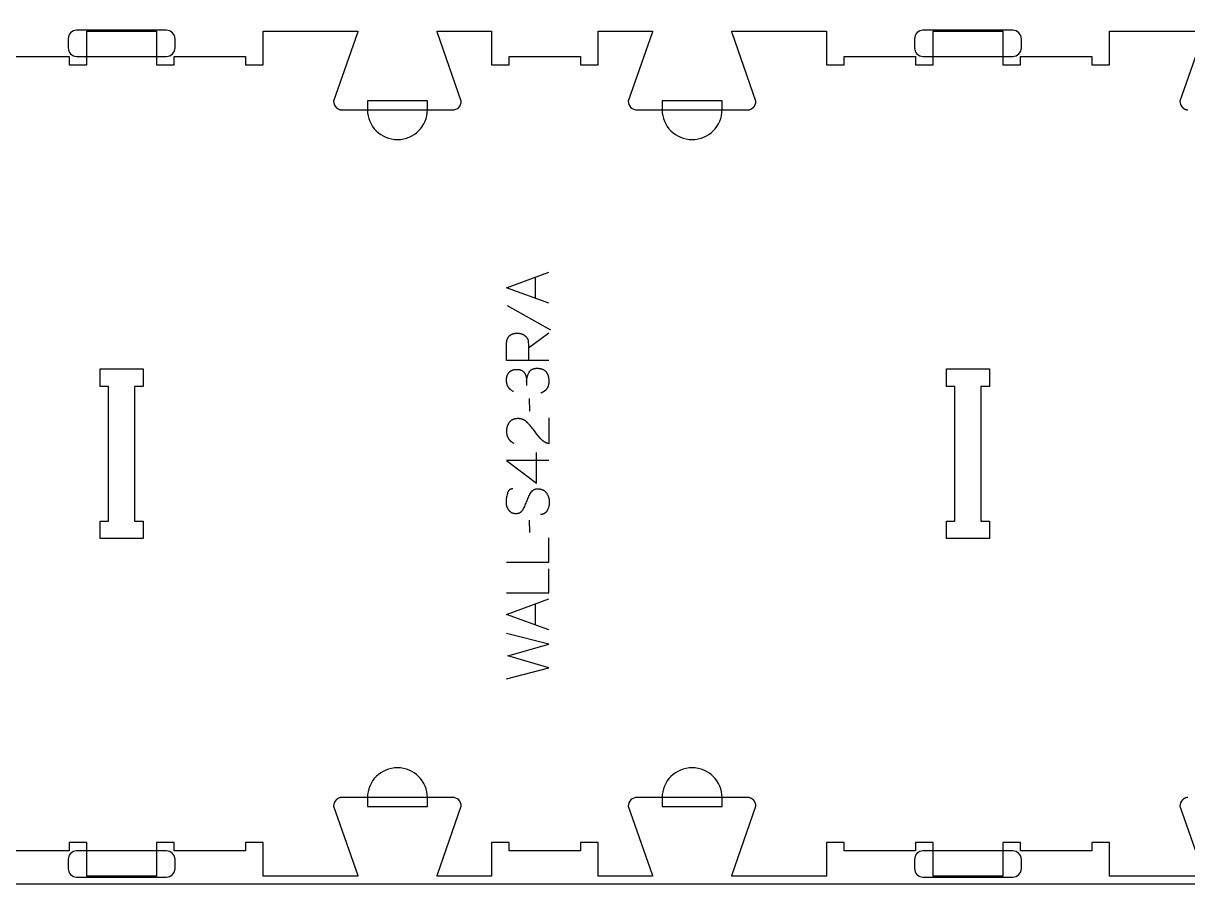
# Model space of a CAD drawing. Extents: x -13885 to -10701, y -36097 to -28504.
# Drawn here: x -12352 to -11527, y -31748 to -31138 of the extents above; entities that cross this region are included whole.
import ezdxf

# ---------------------------------------------------------------- set-up
doc = ezdxf.new("R2010")
doc.units = 0
for name, color, linetype in [('0_SHEET_SPRUCEPLY_2440X122', 1, 'CONTINUOUS'), ('1_ANYTOOL_1MMDEEP_LABELS_S', 2, 'CONTINUOUS'), ('3_ANYTOOL_CUTTHROUGH_INSID', 4, 'CONTINUOUS'), ('4_ANYTOOL_CUTTHROUGH_OUTSI', 5, 'CONTINUOUS'), ('5_ANYTOOL_HALF_MILL_9MM_IN', 3, 'CONTINUOUS')]:
    doc.layers.add(name, color=color, linetype=linetype)

msp = doc.modelspace()

# ---------------------------------------------------------------- linework, layer by layer
at = {"layer": '0_SHEET_SPRUCEPLY_2440X122'}
msp.add_lwpolyline([(-13513.11, -30527.8), (-13513.11, -31747.8), (-11073.11, -31747.8), (-11073.11, -30527.8)], close=True, dxfattribs=at)
at = {"layer": '1_ANYTOOL_1MMDEEP_LABELS_S'}
for points in [[(-11979.87, -31336), (-12009.87, -31325.11), (-11979.87, -31314.06)], [(-11989.43, -31332.53), (-11989.43, -31317.61)], [(-12009.4, -31337.71), (-11978.63, -31354.9)], [(-11979.87, -31376.67), (-12009.87, -31376.67), (-12009.87, -31365.31), (-12009.87, -31364.82), (-12009.84, -31364.35), (-12009.83, -31364.12), (-12009.81, -31363.89), (-12009.78, -31363.66), (-12009.75, -31363.44), (-12009.72, -31363.23), (-12009.68, -31363.02), (-12009.64, -31362.81), (-12009.6, -31362.6), (-12009.55, -31362.4), (-12009.5, -31362.21), (-12009.44, -31362.01), (-12009.38, -31361.82), (-12009.32, -31361.64), (-12009.25, -31361.46), (-12009.18, -31361.28), (-12009.11, -31361.11), (-12009.03, -31360.94), (-12008.95, -31360.77), (-12008.86, -31360.61), (-12008.77, -31360.45), (-12008.68, -31360.3), (-12008.58, -31360.15), (-12008.48, -31360.01), (-12008.37, -31359.86), (-12008.26, -31359.73), (-12008.15, -31359.59), (-12008.03, -31359.46), (-12007.91, -31359.33), (-12007.79, -31359.21), (-12007.66, -31359.09), (-12007.53, -31358.98), (-12007.39, -31358.87), (-12007.25, -31358.76), (-12007.11, -31358.66), (-12006.96, -31358.56), (-12006.81, -31358.46), (-12006.66, -31358.37), (-12006.5, -31358.28), (-12006.33, -31358.2), (-12006.17, -31358.12), (-12006, -31358.04), (-12005.82, -31357.97), (-12005.65, -31357.9), (-12005.46, -31357.84), (-12005.28, -31357.78), (-12005.09, -31357.72), (-12004.89, -31357.67), (-12004.7, -31357.62), (-12004.5, -31357.58), (-12004.29, -31357.54), (-12004.08, -31357.5), (-12003.87, -31357.47), (-12003.65, -31357.44), (-12003.43, -31357.41), (-12003.21, -31357.39), (-12002.98, -31357.37), (-12002.51, -31357.35), (-12002.03, -31357.34), (-12001.86, -31357.34), (-12001.68, -31357.35), (-12001.51, -31357.36), (-12001.33, -31357.37), (-12001.16, -31357.38), (-12000.99, -31357.4), (-12000.82, -31357.43), (-12000.65, -31357.45), (-12000.48, -31357.48), (-12000.31, -31357.51), (-12000.14, -31357.55), (-11999.98, -31357.59), (-11999.81, -31357.63), (-11999.65, -31357.68), (-11999.48, -31357.73), (-11999.32, -31357.79), (-11999.16, -31357.84), (-11999, -31357.9), (-11998.84, -31357.97), (-11998.68, -31358.04), (-11998.52, -31358.11), (-11998.37, -31358.18), (-11998.21, -31358.26), (-11998.05, -31358.34), (-11997.9, -31358.43), (-11997.75, -31358.52), (-11997.59, -31358.61), (-11997.44, -31358.7), (-11997.29, -31358.8), (-11997.14, -31358.9), (-11996.99, -31359.01), (-11996.85, -31359.12), (-11996.7, -31359.23), (-11996.56, -31359.35), (-11996.42, -31359.46), (-11996.29, -31359.58), (-11996.17, -31359.71), (-11996.04, -31359.83), (-11995.92, -31359.96), (-11995.81, -31360.09), (-11995.7, -31360.22), (-11995.6, -31360.35), (-11995.49, -31360.49), (-11995.4, -31360.63), (-11995.31, -31360.77), (-11995.22, -31360.91), (-11995.14, -31361.06), (-11995.06, -31361.2), (-11994.98, -31361.35), (-11994.91, -31361.51), (-11994.85, -31361.66), (-11994.79, -31361.82), (-11994.73, -31361.98), (-11994.68, -31362.14), (-11994.63, -31362.31), (-11994.59, -31362.47), (-11994.55, -31362.64), (-11994.52, -31362.82), (-11994.49, -31362.99), (-11994.46, -31363.17), (-11994.44, -31363.35), (-11994.42, -31363.53), (-11994.41, -31363.71), (-11994.34, -31365.63), (-11994.32, -31367.67), (-11994.32, -31376.63)], [(-11994.32, -31367.67), (-11979.83, -31357.21)], [(-12004.95, -31398.78), (-12005.25, -31398.63), (-12005.54, -31398.46), (-12005.83, -31398.29), (-12006.1, -31398.11), (-12006.37, -31397.93), (-12006.62, -31397.74), (-12006.87, -31397.54), (-12006.99, -31397.44), (-12007.1, -31397.34), (-12007.22, -31397.24), (-12007.33, -31397.13), (-12007.44, -31397.02), (-12007.55, -31396.92), (-12007.65, -31396.81), (-12007.75, -31396.7), (-12007.85, -31396.58), (-12007.95, -31396.47), (-12008.04, -31396.35), (-12008.14, -31396.23), (-12008.23, -31396.11), (-12008.32, -31395.99), (-12008.4, -31395.87), (-12008.48, -31395.75), (-12008.56, -31395.62), (-12008.64, -31395.49), (-12008.72, -31395.37), (-12008.79, -31395.24), (-12008.86, -31395.1), (-12008.93, -31394.97), (-12009, -31394.84), (-12009.06, -31394.7), (-12009.12, -31394.56), (-12009.18, -31394.42), (-12009.24, -31394.28), (-12009.29, -31394.14), (-12009.34, -31393.99), (-12009.39, -31393.85), (-12009.44, -31393.7), (-12009.49, -31393.55), (-12009.57, -31393.25), (-12009.64, -31392.94), (-12009.7, -31392.62), (-12009.75, -31392.3), (-12009.8, -31391.97), (-12009.83, -31391.64), (-12009.86, -31391.3), (-12009.87, -31390.95), (-12009.87, -31390.6), (-12009.87, -31390.39), (-12009.87, -31390.18), (-12009.86, -31389.97), (-12009.85, -31389.77), (-12009.83, -31389.57), (-12009.81, -31389.37), (-12009.78, -31389.18), (-12009.76, -31388.98), (-12009.73, -31388.79), (-12009.69, -31388.61), (-12009.65, -31388.42), (-12009.61, -31388.24), (-12009.56, -31388.06), (-12009.51, -31387.88), (-12009.46, -31387.7), (-12009.4, -31387.53), (-12009.34, -31387.36), (-12009.28, -31387.19), (-12009.21, -31387.02), (-12009.14, -31386.86), (-12009.06, -31386.7), (-12008.98, -31386.54), (-12008.9, -31386.38), (-12008.81, -31386.23), (-12008.72, -31386.08), (-12008.63, -31385.93), (-12008.53, -31385.78), (-12008.43, -31385.64), (-12008.33, -31385.5), (-12008.22, -31385.36), (-12008.11, -31385.22), (-12007.99, -31385.09), (-12007.87, -31384.96), (-12007.75, -31384.83), (-12007.62, -31384.71), (-12007.49, -31384.59), (-12007.36, -31384.48), (-12007.23, -31384.37), (-12007.09, -31384.27), (-12006.95, -31384.17), (-12006.8, -31384.07), (-12006.66, -31383.98), (-12006.51, -31383.89), (-12006.35, -31383.8), (-12006.2, -31383.72), (-12006.04, -31383.65), (-12005.87, -31383.58), (-12005.71, -31383.51), (-12005.54, -31383.45), (-12005.37, -31383.39), (-12005.19, -31383.33), (-12005.01, -31383.28), (-12004.83, -31383.24), (-12004.65, -31383.2), (-12004.46, -31383.16), (-12004.27, -31383.13), (-12004.08, -31383.1), (-12003.88, -31383.07), (-12003.68, -31383.05), (-12003.48, -31383.04), (-12003.27, -31383.02), (-12003.06, -31383.02), (-12002.85, -31383.01), (-12002.29, -31383.02), (-12001.96, -31383.03), (-12001.63, -31383.05), (-12001.32, -31383.08), (-12001.02, -31383.13), (-12000.87, -31383.15), (-12000.73, -31383.18), (-12000.59, -31383.2), (-12000.45, -31383.23), (-12000.31, -31383.27), (-12000.18, -31383.3), (-12000.05, -31383.34), (-11999.92, -31383.38), (-11999.79, -31383.42), (-11999.67, -31383.46), (-11999.55, -31383.51), (-11999.43, -31383.56), (-11999.31, -31383.61), (-11999.2, -31383.66), (-11999.09, -31383.72), (-11998.98, -31383.78), (-11998.88, -31383.84), (-11998.77, -31383.9), (-11998.67, -31383.96), (-11998.58, -31384.03), (-11998.48, -31384.1), (-11998.39, -31384.17), (-11998.21, -31384.32), (-11998.04, -31384.47), (-11997.87, -31384.62), (-11997.71, -31384.78), (-11997.64, -31384.86), (-11997.56, -31384.95), (-11997.49, -31385.03), (-11997.42, -31385.12), (-11997.35, -31385.2), (-11997.28, -31385.29), (-11997.21, -31385.38), (-11997.15, -31385.47), (-11997.08, -31385.56), (-11997.02, -31385.65), (-11996.96, -31385.74), (-11996.9, -31385.83), (-11996.85, -31385.93), (-11996.79, -31386.02), (-11996.74, -31386.12), (-11996.69, -31386.22), (-11996.64, -31386.32), (-11996.59, -31386.42), (-11996.54, -31386.52), (-11996.5, -31386.62), (-11996.45, -31386.72), (-11996.41, -31386.83), (-11996.33, -31387.04), (-11996.26, -31387.26), (-11996.19, -31387.47), (-11996.13, -31387.69), (-11996.07, -31387.92), (-11996.01, -31388.14), (-11995.96, -31388.37), (-11995.91, -31388.59), (-11995.87, -31388.82), (-11995.83, -31389.06), (-11995.8, -31389.29), (-11995.77, -31389.53), (-11995.75, -31389.77), (-11995.72, -31390.01), (-11995.71, -31390.25), (-11995.7, -31390.5), (-11995.69, -31390.75), (-11995.65, -31394.46)], [(-11995.65, -31391.67), (-11995.62, -31391.23), (-11995.58, -31390.8), (-11995.53, -31390.37), (-11995.47, -31389.95), (-11995.4, -31389.53), (-11995.32, -31389.11), (-11995.23, -31388.7), (-11995.13, -31388.29), (-11995.01, -31387.89), (-11994.89, -31387.49), (-11994.75, -31387.1), (-11994.61, -31386.71), (-11994.45, -31386.33), (-11994.28, -31385.95), (-11994.1, -31385.57), (-11993.91, -31385.2), (-11993.81, -31385.02), (-11993.71, -31384.84), (-11993.65, -31384.75), (-11993.6, -31384.67), (-11993.54, -31384.59), (-11993.48, -31384.51), (-11993.42, -31384.42), (-11993.36, -31384.35), (-11993.3, -31384.27), (-11993.24, -31384.19), (-11993.17, -31384.12), (-11993.11, -31384.05), (-11993.04, -31383.97), (-11992.97, -31383.9), (-11992.91, -31383.84), (-11992.84, -31383.77), (-11992.76, -31383.7), (-11992.69, -31383.64), (-11992.62, -31383.58), (-11992.54, -31383.51), (-11992.47, -31383.45), (-11992.39, -31383.4), (-11992.31, -31383.34), (-11992.23, -31383.28), (-11992.15, -31383.23), (-11992.07, -31383.18), (-11991.99, -31383.13), (-11991.9, -31383.08), (-11991.82, -31383.03), (-11991.73, -31382.98), (-11991.64, -31382.93), (-11991.55, -31382.89), (-11991.46, -31382.85), (-11991.37, -31382.81), (-11991.28, -31382.77), (-11991.18, -31382.73), (-11990.99, -31382.66), (-11990.8, -31382.59), (-11990.6, -31382.53), (-11990.39, -31382.47), (-11990.18, -31382.43), (-11989.96, -31382.38), (-11989.74, -31382.34), (-11989.52, -31382.31), (-11989.29, -31382.29), (-11989.05, -31382.27), (-11988.81, -31382.25), (-11988.57, -31382.24), (-11988.32, -31382.24), (-11988.04, -31382.24), (-11987.77, -31382.25), (-11987.5, -31382.26), (-11987.23, -31382.28), (-11986.97, -31382.3), (-11986.72, -31382.33), (-11986.47, -31382.36), (-11986.23, -31382.4), (-11985.99, -31382.44), (-11985.75, -31382.48), (-11985.52, -31382.53), (-11985.3, -31382.59), (-11985.08, -31382.65), (-11984.86, -31382.72), (-11984.65, -31382.79), (-11984.45, -31382.86), (-11984.25, -31382.94), (-11984.06, -31383.03), (-11983.87, -31383.12), (-11983.68, -31383.21), (-11983.5, -31383.31), (-11983.33, -31383.42), (-11983.16, -31383.53), (-11982.99, -31383.64), (-11982.83, -31383.76), (-11982.67, -31383.88), (-11982.52, -31384.01), (-11982.45, -31384.08), (-11982.38, -31384.14), (-11982.31, -31384.21), (-11982.24, -31384.28), (-11982.17, -31384.35), (-11982.1, -31384.43), (-11982.04, -31384.5), (-11981.97, -31384.57), (-11981.85, -31384.73), (-11981.73, -31384.88), (-11981.61, -31385.04), (-11981.49, -31385.21), (-11981.38, -31385.38), (-11981.28, -31385.55), (-11981.18, -31385.72), (-11981.08, -31385.9), (-11980.98, -31386.08), (-11980.89, -31386.27), (-11980.81, -31386.46), (-11980.72, -31386.65), (-11980.65, -31386.84), (-11980.57, -31387.04), (-11980.5, -31387.25), (-11980.43, -31387.45), (-11980.37, -31387.66), (-11980.31, -31387.88), (-11980.25, -31388.09), (-11980.2, -31388.31), (-11980.15, -31388.54), (-11980.11, -31388.76), (-11980.07, -31389), (-11980.03, -31389.23), (-11980, -31389.47), (-11979.94, -31389.95), (-11979.91, -31390.45), (-11979.88, -31390.97), (-11979.87, -31391.5), (-11979.88, -31391.88), (-11979.9, -31392.25), (-11979.93, -31392.62), (-11979.96, -31392.98), (-11980.01, -31393.33), (-11980.04, -31393.5), (-11980.08, -31393.67), (-11980.11, -31393.84), (-11980.15, -31394.01), (-11980.19, -31394.17), (-11980.23, -31394.34), (-11980.28, -31394.5), (-11980.33, -31394.66), (-11980.38, -31394.81), (-11980.43, -31394.97), (-11980.49, -31395.12), (-11980.55, -31395.28), (-11980.61, -31395.42), (-11980.68, -31395.57), (-11980.74, -31395.72), (-11980.82, -31395.86), (-11980.89, -31396), (-11980.97, -31396.14), (-11981.05, -31396.28), (-11981.13, -31396.42), (-11981.21, -31396.55), (-11981.3, -31396.68), (-11981.39, -31396.81), (-11981.48, -31396.94), (-11981.58, -31397.07), (-11981.68, -31397.19), (-11981.78, -31397.32), (-11981.88, -31397.44), (-11981.99, -31397.56), (-11982.1, -31397.67), (-11982.21, -31397.79), (-11982.33, -31397.9), (-11982.45, -31398.01), (-11982.57, -31398.12), (-11982.69, -31398.23), (-11982.82, -31398.33), (-11982.95, -31398.44), (-11983.08, -31398.54), (-11983.22, -31398.64), (-11983.35, -31398.73), (-11983.49, -31398.83), (-11983.64, -31398.92), (-11983.78, -31399.02), (-11983.93, -31399.11), (-11984.24, -31399.28), (-11984.56, -31399.45), (-11984.88, -31399.6), (-11985.22, -31399.76), (-11985.57, -31399.9)], [(-11993.76, -31403.76), (-11993.67, -31412.54)], [(-11979.92, -31417.47), (-11979.96, -31435.77), (-11980.42, -31435.62), (-11980.64, -31435.54), (-11980.86, -31435.46), (-11981.08, -31435.38), (-11981.3, -31435.29), (-11981.51, -31435.19), (-11981.73, -31435.1), (-11981.94, -31435), (-11982.14, -31434.9), (-11982.35, -31434.79), (-11982.55, -31434.68), (-11982.75, -31434.56), (-11982.95, -31434.45), (-11983.15, -31434.32), (-11983.34, -31434.2), (-11983.53, -31434.07), (-11983.72, -31433.94), (-11983.91, -31433.8), (-11984.09, -31433.67), (-11984.27, -31433.52), (-11984.45, -31433.38), (-11984.63, -31433.23), (-11984.8, -31433.07), (-11984.97, -31432.92), (-11985.14, -31432.76), (-11985.31, -31432.59), (-11985.48, -31432.43), (-11985.64, -31432.25), (-11985.8, -31432.08), (-11986.11, -31431.72), (-11987.33, -31430.24), (-11988.52, -31428.75), (-11989.67, -31427.24), (-11990.8, -31425.72), (-11991.36, -31424.96), (-11991.93, -31424.23), (-11992.51, -31423.52), (-11993.1, -31422.83), (-11993.69, -31422.17), (-11994.29, -31421.52), (-11994.9, -31420.9), (-11995.52, -31420.3), (-11995.67, -31420.15), (-11995.83, -31420.01), (-11995.99, -31419.88), (-11996.16, -31419.75), (-11996.32, -31419.62), (-11996.49, -31419.5), (-11996.66, -31419.38), (-11996.83, -31419.27), (-11997.01, -31419.16), (-11997.18, -31419.06), (-11997.36, -31418.96), (-11997.54, -31418.86), (-11997.73, -31418.77), (-11997.91, -31418.69), (-11998.1, -31418.61), (-11998.29, -31418.53), (-11998.49, -31418.46), (-11998.68, -31418.39), (-11998.88, -31418.33), (-11999.08, -31418.27), (-11999.28, -31418.22), (-11999.48, -31418.17), (-11999.69, -31418.13), (-11999.9, -31418.09), (-12000.11, -31418.05), (-12000.32, -31418.02), (-12000.54, -31418), (-12000.75, -31417.98), (-12000.97, -31417.96), (-12001.2, -31417.95), (-12001.42, -31417.94), (-12001.65, -31417.94), (-12001.9, -31417.94), (-12002.14, -31417.95), (-12002.38, -31417.96), (-12002.62, -31417.98), (-12002.86, -31418), (-12003.09, -31418.03), (-12003.32, -31418.06), (-12003.54, -31418.1), (-12003.76, -31418.14), (-12003.98, -31418.19), (-12004.19, -31418.24), (-12004.4, -31418.3), (-12004.6, -31418.36), (-12004.8, -31418.43), (-12005, -31418.5), (-12005.19, -31418.57), (-12005.38, -31418.65), (-12005.57, -31418.74), (-12005.75, -31418.83), (-12005.93, -31418.93), (-12006.1, -31419.03), (-12006.27, -31419.14), (-12006.44, -31419.25), (-12006.6, -31419.36), (-12006.76, -31419.48), (-12006.92, -31419.61), (-12007.07, -31419.74), (-12007.22, -31419.88), (-12007.36, -31420.02), (-12007.5, -31420.16), (-12007.64, -31420.31), (-12007.77, -31420.47), (-12007.9, -31420.63), (-12008.03, -31420.79), (-12008.15, -31420.96), (-12008.27, -31421.12), (-12008.38, -31421.29), (-12008.49, -31421.46), (-12008.59, -31421.64), (-12008.69, -31421.82), (-12008.79, -31422), (-12008.88, -31422.18), (-12008.97, -31422.36), (-12009.05, -31422.55), (-12009.13, -31422.74), (-12009.21, -31422.94), (-12009.28, -31423.13), (-12009.35, -31423.33), (-12009.41, -31423.53), (-12009.47, -31423.73), (-12009.53, -31423.94), (-12009.58, -31424.15), (-12009.63, -31424.36), (-12009.67, -31424.57), (-12009.71, -31424.79), (-12009.74, -31425.01), (-12009.77, -31425.23), (-12009.8, -31425.46), (-12009.82, -31425.68), (-12009.84, -31425.91), (-12009.86, -31426.14), (-12009.87, -31426.38), (-12009.87, -31426.86), (-12009.87, -31427.22), (-12009.86, -31427.58), (-12009.83, -31427.93), (-12009.8, -31428.28), (-12009.75, -31428.62), (-12009.7, -31428.96), (-12009.63, -31429.28), (-12009.56, -31429.6), (-12009.47, -31429.92), (-12009.43, -31430.07), (-12009.38, -31430.23), (-12009.33, -31430.38), (-12009.27, -31430.53), (-12009.22, -31430.67), (-12009.16, -31430.82), (-12009.1, -31430.97), (-12009.03, -31431.11), (-12008.97, -31431.25), (-12008.9, -31431.39), (-12008.83, -31431.53), (-12008.75, -31431.67), (-12008.68, -31431.8), (-12008.6, -31431.93), (-12008.52, -31432.07), (-12008.44, -31432.2), (-12008.35, -31432.32), (-12008.26, -31432.45), (-12008.17, -31432.58), (-12008.08, -31432.7), (-12007.98, -31432.82), (-12007.88, -31432.94), (-12007.78, -31433.06), (-12007.68, -31433.18), (-12007.57, -31433.29), (-12007.46, -31433.41), (-12007.35, -31433.52), (-12007.24, -31433.63), (-12007.12, -31433.74), (-12007.01, -31433.85), (-12006.89, -31433.95), (-12006.76, -31434.06), (-12006.51, -31434.26), (-12006.24, -31434.46), (-12005.97, -31434.65), (-12005.69, -31434.83), (-12005.39, -31435.01), (-12005.09, -31435.18), (-12004.77, -31435.34)], [(-11988.53, -31463.67), (-11988.53, -31441.9)], [(-11979.87, -31447.68), (-12009.92, -31447.64), (-11988.53, -31463.67)], [(-12005.29, -31467.7), (-12005.48, -31467.7), (-12005.57, -31467.71), (-12005.66, -31467.71), (-12005.75, -31467.72), (-12005.84, -31467.73), (-12005.93, -31467.74), (-12006.02, -31467.75), (-12006.1, -31467.76), (-12006.19, -31467.78), (-12006.27, -31467.8), (-12006.36, -31467.81), (-12006.44, -31467.83), (-12006.52, -31467.86), (-12006.6, -31467.88), (-12006.68, -31467.9), (-12006.76, -31467.93), (-12006.83, -31467.96), (-12006.91, -31467.99), (-12006.99, -31468.02), (-12007.06, -31468.05), (-12007.13, -31468.09), (-12007.21, -31468.12), (-12007.28, -31468.16), (-12007.35, -31468.2), (-12007.42, -31468.24), (-12007.48, -31468.28), (-12007.55, -31468.33), (-12007.62, -31468.37), (-12007.68, -31468.42), (-12007.74, -31468.47), (-12007.81, -31468.52), (-12007.87, -31468.57), (-12007.93, -31468.62), (-12007.99, -31468.68), (-12008.05, -31468.74), (-12008.11, -31468.79), (-12008.16, -31468.85), (-12008.22, -31468.92), (-12008.27, -31468.98), (-12008.33, -31469.04), (-12008.38, -31469.11), (-12008.43, -31469.18), (-12008.48, -31469.25), (-12008.53, -31469.32), (-12008.58, -31469.39), (-12008.63, -31469.47), (-12008.67, -31469.54), (-12008.72, -31469.62), (-12008.76, -31469.7), (-12008.81, -31469.78), (-12008.85, -31469.86), (-12008.93, -31470.03), (-12009.01, -31470.21), (-12009.08, -31470.39), (-12009.15, -31470.58), (-12009.21, -31470.78), (-12009.27, -31470.98), (-12009.5, -31471.79), (-12009.69, -31472.59), (-12009.85, -31473.37), (-12009.98, -31474.14), (-12010.04, -31474.52), (-12010.09, -31474.9), (-12010.13, -31475.27), (-12010.16, -31475.64), (-12010.18, -31476.01), (-12010.2, -31476.37), (-12010.21, -31476.73), (-12010.22, -31477.08), (-12010.22, -31477.28), (-12010.21, -31477.47), (-12010.2, -31477.66), (-12010.19, -31477.86), (-12010.17, -31478.05), (-12010.15, -31478.23), (-12010.13, -31478.42), (-12010.1, -31478.61), (-12010.07, -31478.79), (-12010.04, -31478.98), (-12010, -31479.16), (-12009.96, -31479.34), (-12009.92, -31479.52), (-12009.87, -31479.7), (-12009.82, -31479.88), (-12009.76, -31480.05), (-12009.7, -31480.23), (-12009.64, -31480.4), (-12009.58, -31480.57), (-12009.51, -31480.74), (-12009.43, -31480.91), (-12009.36, -31481.08), (-12009.28, -31481.25), (-12009.19, -31481.42), (-12009.11, -31481.58), (-12009.02, -31481.74), (-12008.92, -31481.91), (-12008.82, -31482.07), (-12008.72, -31482.23), (-12008.62, -31482.38), (-12008.51, -31482.54), (-12008.4, -31482.7), (-12008.28, -31482.85), (-12008.16, -31483), (-12008.04, -31483.14), (-12007.92, -31483.28), (-12007.79, -31483.41), (-12007.66, -31483.54), (-12007.52, -31483.67), (-12007.39, -31483.79), (-12007.25, -31483.9), (-12007.11, -31484.01), (-12006.96, -31484.11), (-12006.81, -31484.21), (-12006.66, -31484.31), (-12006.5, -31484.4), (-12006.35, -31484.48), (-12006.18, -31484.56), (-12006.02, -31484.64), (-12005.85, -31484.71), (-12005.68, -31484.77), (-12005.51, -31484.83), (-12005.33, -31484.89), (-12005.15, -31484.94), (-12004.97, -31484.99), (-12004.78, -31485.03), (-12004.6, -31485.06), (-12004.4, -31485.1), (-12004.21, -31485.12), (-12004.01, -31485.15), (-12003.81, -31485.16), (-12003.61, -31485.17), (-12003.4, -31485.18), (-12003.19, -31485.18), (-12002.97, -31485.18), (-12002.76, -31485.17), (-12002.55, -31485.16), (-12002.35, -31485.14), (-12002.15, -31485.11), (-12001.95, -31485.08), (-12001.76, -31485.05), (-12001.57, -31485.01), (-12001.39, -31484.96), (-12001.2, -31484.91), (-12001.03, -31484.85), (-12000.85, -31484.79), (-12000.76, -31484.75), (-12000.68, -31484.72), (-12000.6, -31484.68), (-12000.51, -31484.64), (-12000.43, -31484.6), (-12000.35, -31484.56), (-12000.27, -31484.52), (-12000.19, -31484.48), (-12000.11, -31484.43), (-12000.03, -31484.39), (-11999.96, -31484.34), (-11999.88, -31484.29), (-11999.81, -31484.24), (-11999.73, -31484.19), (-11999.66, -31484.13), (-11999.59, -31484.08), (-11999.52, -31484.02), (-11999.45, -31483.97), (-11999.38, -31483.91), (-11999.31, -31483.85), (-11999.24, -31483.79), (-11999.17, -31483.72), (-11999.11, -31483.66), (-11999.04, -31483.59), (-11998.92, -31483.46), (-11998.79, -31483.32), (-11998.67, -31483.17), (-11998.56, -31483.02), (-11998.45, -31482.86), (-11998.34, -31482.7), (-11998.23, -31482.53), (-11998.13, -31482.36), (-11997.74, -31481.64), (-11997.36, -31480.91), (-11996.99, -31480.16), (-11996.64, -31479.4), (-11996.29, -31478.62), (-11995.96, -31477.82), (-11995.64, -31477.01), (-11995.32, -31476.18), (-11995.01, -31475.36), (-11994.68, -31474.55), (-11994.34, -31473.77), (-11993.98, -31473), (-11993.61, -31472.26), (-11993.22, -31471.53), (-11992.81, -31470.83), (-11992.39, -31470.14), (-11992.28, -31469.98), (-11992.17, -31469.82), (-11992.05, -31469.66), (-11991.99, -31469.59), (-11991.93, -31469.51), (-11991.87, -31469.44), (-11991.8, -31469.37), (-11991.74, -31469.3), (-11991.68, -31469.23), (-11991.61, -31469.17), (-11991.54, -31469.1), (-11991.48, -31469.04), (-11991.41, -31468.98), (-11991.34, -31468.92), (-11991.27, -31468.86), (-11991.19, -31468.8), (-11991.12, -31468.75), (-11991.05, -31468.69), (-11990.97, -31468.64), (-11990.9, -31468.59), (-11990.82, -31468.54), (-11990.74, -31468.49), (-11990.66, -31468.44), (-11990.58, -31468.4), (-11990.5, -31468.35), (-11990.42, -31468.31), (-11990.34, -31468.27), (-11990.26, -31468.23), (-11990.17, -31468.19), (-11990.09, -31468.15), (-11990, -31468.12), (-11989.91, -31468.09), (-11989.82, -31468.05), (-11989.73, -31468.02), (-11989.64, -31467.99), (-11989.55, -31467.96), (-11989.46, -31467.94), (-11989.27, -31467.89), (-11989.08, -31467.85), (-11988.88, -31467.81), (-11988.68, -31467.78), (-11988.48, -31467.75), (-11988.27, -31467.73), (-11988.06, -31467.72), (-11987.85, -31467.71), (-11987.63, -31467.71), (-11987.4, -31467.72), (-11987.18, -31467.73), (-11986.95, -31467.74), (-11986.72, -31467.76), (-11986.49, -31467.79), (-11986.26, -31467.82), (-11986.04, -31467.86), (-11985.83, -31467.9), (-11985.62, -31467.94), (-11985.41, -31468), (-11985.2, -31468.05), (-11985, -31468.11), (-11984.8, -31468.18), (-11984.61, -31468.25), (-11984.42, -31468.33), (-11984.23, -31468.41), (-11984.05, -31468.5), (-11983.87, -31468.59), (-11983.69, -31468.68), (-11983.52, -31468.79), (-11983.36, -31468.89), (-11983.19, -31469), (-11983.03, -31469.12), (-11982.87, -31469.24), (-11982.72, -31469.37), (-11982.57, -31469.5), (-11982.43, -31469.64), (-11982.28, -31469.78), (-11982.15, -31469.93), (-11982.01, -31470.08), (-11981.88, -31470.23), (-11981.75, -31470.4), (-11981.63, -31470.56), (-11981.51, -31470.74), (-11981.4, -31470.91), (-11981.18, -31471.27), (-11980.97, -31471.64), (-11980.78, -31472.01), (-11980.6, -31472.38), (-11980.43, -31472.75), (-11980.28, -31473.13), (-11980.21, -31473.32), (-11980.14, -31473.51), (-11980.08, -31473.7), (-11980.02, -31473.9), (-11979.96, -31474.09), (-11979.91, -31474.29), (-11979.86, -31474.48), (-11979.81, -31474.68), (-11979.77, -31474.88), (-11979.73, -31475.07), (-11979.7, -31475.27), (-11979.66, -31475.47), (-11979.64, -31475.67), (-11979.61, -31475.88), (-11979.57, -31476.28), (-11979.54, -31476.69), (-11979.53, -31477.11), (-11979.53, -31477.52), (-11979.55, -31477.93), (-11979.57, -31478.33), (-11979.61, -31478.73), (-11979.66, -31479.12), (-11979.73, -31479.52), (-11979.81, -31479.9), (-11979.9, -31480.28), (-11980, -31480.66), (-11980.11, -31481.03), (-11980.24, -31481.4), (-11980.38, -31481.76), (-11980.54, -31482.12), (-11980.7, -31482.47), (-11980.88, -31482.82), (-11981.07, -31483.17), (-11981.18, -31483.34), (-11981.28, -31483.5), (-11981.39, -31483.66), (-11981.49, -31483.81), (-11981.61, -31483.96), (-11981.72, -31484.1), (-11981.84, -31484.24), (-11981.96, -31484.37), (-11982.09, -31484.5), (-11982.21, -31484.62), (-11982.34, -31484.73), (-11982.48, -31484.84), (-11982.54, -31484.89), (-11982.61, -31484.95), (-11982.68, -31485), (-11982.75, -31485.04), (-11982.82, -31485.09), (-11982.89, -31485.14), (-11982.96, -31485.18), (-11983.04, -31485.23), (-11983.11, -31485.27), (-11983.18, -31485.31), (-11983.26, -31485.35), (-11983.33, -31485.39), (-11983.41, -31485.42), (-11983.49, -31485.46), (-11983.56, -31485.49), (-11983.64, -31485.53), (-11983.72, -31485.56), (-11983.8, -31485.59), (-11983.88, -31485.62), (-11983.96, -31485.64), (-11984.13, -31485.7), (-11984.3, -31485.74), (-11984.47, -31485.78), (-11984.64, -31485.82), (-11984.82, -31485.85), (-11985, -31485.87), (-11985.18, -31485.89), (-11985.37, -31485.9), (-11985.56, -31485.91), (-11985.75, -31485.91)], [(-11993.76, -31489.94), (-11993.67, -31498.73)], [(-12009.87, -31519.68), (-11979.87, -31519.68), (-11979.87, -31502.58)], [(-12009.87, -31541.5), (-11979.87, -31541.5), (-11979.87, -31524.4)], [(-11979.87, -31567.73), (-12009.87, -31556.84), (-11979.87, -31545.78)], [(-11989.43, -31564.26), (-11989.43, -31549.34)], [(-12009.87, -31602.44), (-11979.87, -31594.73), (-12008.97, -31586.28), (-11979.87, -31577.8), (-12009.87, -31570.3)]]:
    msp.add_lwpolyline(points, dxfattribs=at)
at = {"layer": '3_ANYTOOL_CUTTHROUGH_INSID', "color": 4}
for points in [[(-12297.74, -31382.55), (-12267.49, -31382.55), (-12267.49, -31395.05), (-12273.49, -31395.05), (-12273.49, -31490.55), (-12267.49, -31490.55), (-12267.49, -31503.05), (-12297.99, -31503.05), (-12297.99, -31490.55), (-12291.99, -31490.55), (-12291.99, -31395.05), (-12297.99, -31395.05), (-12297.99, -31382.55)], [(-11697.74, -31382.55), (-11667.49, -31382.55), (-11667.49, -31395.05), (-11673.49, -31395.05), (-11673.49, -31490.55), (-11667.49, -31490.55), (-11667.49, -31503.05), (-11697.99, -31503.05), (-11697.99, -31490.55), (-11691.99, -31490.55), (-11691.99, -31395.05), (-11697.99, -31395.05), (-11697.99, -31382.55)]]:
    msp.add_lwpolyline(points, close=True, dxfattribs=at)
at = {"layer": '4_ANYTOOL_CUTTHROUGH_OUTSI', "color": 5}
for points in [[(-12370.49, -31161.05), (-12319.99, -31161.05), (-12319.99, -31167.05), (-12307.49, -31167.05), (-12307.49, -31143.05), (-12257.99, -31143.05), (-12257.99, -31167.05), (-12245.49, -31167.05), (-12245.49, -31161.05), (-12194.99, -31161.05), (-12194.99, -31167.05), (-12182.49, -31167.05), (-12182.49, -31143.05), (-12115.3, -31143.05), (-12115.3, -31143.05, -0.061485), (-12115.53, -31144.44), (-12132.43, -31192.72), (-12132.44, -31192.76), (-12132.44, -31192.8), (-12132.44, -31192.8, 0.198912), (-12130.61, -31197.22), (-12130.51, -31197.32), (-12130.4, -31197.42), (-12130.28, -31197.53), (-12130.17, -31197.62), (-12130.05, -31197.72), (-12129.93, -31197.81), (-12129.8, -31197.9), (-12129.68, -31197.99), (-12129.55, -31198.07), (-12129.42, -31198.15), (-12129.28, -31198.23), (-12129.15, -31198.31), (-12129.01, -31198.38), (-12128.87, -31198.45), (-12128.73, -31198.51), (-12128.59, -31198.57), (-12128.44, -31198.63), (-12128.3, -31198.68), (-12128.15, -31198.73), (-12128, -31198.78), (-12127.85, -31198.82), (-12127.7, -31198.86), (-12127.55, -31198.9), (-12127.4, -31198.93), (-12127.25, -31198.96), (-12127.1, -31198.98), (-12126.95, -31199), (-12126.8, -31199.02), (-12126.64, -31199.03), (-12126.49, -31199.04), (-12126.34, -31199.05), (-12126.19, -31199.05), (-12048.19, -31199.05, 0.414214), (-12041.94, -31192.8), (-12041.94, -31192.76), (-12041.96, -31192.72), (-12058.85, -31144.44), (-12058.85, -31144.44, -0.061485), (-12059.09, -31143.05), (-12020.49, -31143.05), (-12020.49, -31167.05), (-12007.99, -31167.05), (-12007.99, -31161.05), (-11957.49, -31161.05), (-11957.49, -31167.05), (-11944.99, -31167.05), (-11944.99, -31143.05), (-11906.39, -31143.05), (-11906.39, -31143.05, -0.061485), (-11906.63, -31144.44), (-11923.52, -31192.72), (-11923.54, -31192.76), (-11923.54, -31192.8), (-11923.54, -31192.8, 0.414214), (-11917.29, -31199.05), (-11839.29, -31199.05), (-11839.14, -31199.05), (-11838.99, -31199.04), (-11838.84, -31199.03), (-11838.69, -31199.02), (-11838.53, -31199), (-11838.38, -31198.98), (-11838.23, -31198.96), (-11838.08, -31198.93), (-11837.93, -31198.9), (-11837.78, -31198.86), (-11837.63, -31198.82), (-11837.48, -31198.78), (-11837.33, -31198.73), (-11837.19, -31198.68), (-11837.04, -31198.63), (-11836.9, -31198.57), (-11836.75, -31198.51), (-11836.61, -31198.45), (-11836.47, -31198.38), (-11836.33, -31198.31), (-11836.2, -31198.23), (-11836.07, -31198.15), (-11835.93, -31198.07), (-11835.81, -31197.99), (-11835.68, -31197.9), (-11835.55, -31197.81), (-11835.43, -31197.72), (-11835.31, -31197.62), (-11835.2, -31197.53), (-11835.09, -31197.42), (-11834.98, -31197.32), (-11834.87, -31197.22, 0.198912), (-11833.04, -31192.8), (-11833.04, -31192.76), (-11833.05, -31192.72), (-11849.95, -31144.44), (-11849.95, -31144.44, -0.061485), (-11850.18, -31143.05), (-11782.99, -31143.05), (-11782.99, -31167.05), (-11770.49, -31167.05), (-11770.49, -31161.05), (-11719.99, -31161.05), (-11719.99, -31167.05), (-11707.49, -31167.05), (-11707.49, -31143.05), (-11657.99, -31143.05), (-11657.99, -31167.05), (-11645.49, -31167.05), (-11645.49, -31161.05), (-11594.99, -31161.05), (-11594.99, -31167.05), (-11582.49, -31167.05), (-11582.49, -31143.05), (-11515.3, -31143.05)], [(-11515.53, -31144.44), (-11532.43, -31192.72), (-11532.44, -31192.76), (-11532.44, -31192.8), (-11532.44, -31192.8, 0.198912), (-11530.61, -31197.22), (-11530.51, -31197.32), (-11530.4, -31197.42), (-11530.28, -31197.53), (-11530.17, -31197.62), (-11530.05, -31197.72), (-11529.93, -31197.81), (-11529.8, -31197.9), (-11529.68, -31197.99), (-11529.55, -31198.07), (-11529.42, -31198.15), (-11529.28, -31198.23), (-11529.15, -31198.31), (-11529.01, -31198.38), (-11528.87, -31198.45), (-11528.73, -31198.51), (-11528.59, -31198.57), (-11528.44, -31198.63), (-11528.3, -31198.68), (-11528.15, -31198.73), (-11528, -31198.78), (-11527.85, -31198.82), (-11527.7, -31198.86), (-11527.55, -31198.9), (-11527.4, -31198.93), (-11527.25, -31198.96), (-11527.1, -31198.98), (-11526.95, -31199), (-11526.8, -31199.02)], [(-11515.3, -31742.55), (-11532.74, -31742.55), (-11582.49, -31742.55), (-11582.49, -31718.55), (-11594.99, -31718.55), (-11594.99, -31724.55), (-11645.49, -31724.55), (-11645.49, -31718.55), (-11657.99, -31718.55), (-11657.99, -31742.55), (-11707.49, -31742.55), (-11707.49, -31718.55), (-11719.99, -31718.55), (-11719.99, -31724.55), (-11770.49, -31724.55), (-11770.49, -31718.55), (-11782.99, -31718.55), (-11782.99, -31742.55), (-11850.18, -31742.55), (-11850.18, -31742.55, -0.061485), (-11849.95, -31741.16), (-11833.05, -31692.88), (-11833.04, -31692.84), (-11833.04, -31692.8), (-11833.04, -31692.8, 0.198912), (-11834.87, -31688.38), (-11834.98, -31688.27), (-11835.09, -31688.17), (-11835.2, -31688.07), (-11835.31, -31687.97), (-11835.43, -31687.88), (-11835.55, -31687.79), (-11835.68, -31687.7), (-11835.81, -31687.61), (-11835.93, -31687.52), (-11836.07, -31687.44), (-11836.2, -31687.36), (-11836.33, -31687.29), (-11836.47, -31687.22), (-11836.61, -31687.15), (-11836.75, -31687.09), (-11836.9, -31687.02), (-11837.04, -31686.97), (-11837.19, -31686.91), (-11837.33, -31686.86), (-11837.48, -31686.82), (-11837.63, -31686.77), (-11837.78, -31686.73), (-11837.93, -31686.7), (-11838.08, -31686.67), (-11838.23, -31686.64), (-11838.38, -31686.61), (-11838.53, -31686.59), (-11838.69, -31686.58), (-11838.84, -31686.56), (-11838.99, -31686.56), (-11839.14, -31686.55), (-11839.29, -31686.55), (-11917.29, -31686.55, 0.414214), (-11923.54, -31692.8), (-11923.54, -31692.84), (-11923.52, -31692.88), (-11906.63, -31741.16), (-11906.63, -31741.16, -0.061485), (-11906.39, -31742.55), (-11944.99, -31742.55), (-11944.99, -31718.55), (-11957.49, -31718.55), (-11957.49, -31724.55), (-12007.99, -31724.55), (-12007.99, -31718.55), (-12020.49, -31718.55), (-12020.49, -31742.55), (-12059.09, -31742.55), (-12059.09, -31742.55, -0.061485), (-12058.85, -31741.16), (-12041.96, -31692.88), (-12041.94, -31692.84), (-12041.94, -31692.8), (-12041.94, -31692.8, 0.414214), (-12048.19, -31686.55), (-12126.19, -31686.55), (-12126.34, -31686.55), (-12126.49, -31686.56), (-12126.64, -31686.56), (-12126.8, -31686.58), (-12126.95, -31686.59), (-12127.1, -31686.61), (-12127.25, -31686.64), (-12127.4, -31686.67), (-12127.55, -31686.7), (-12127.7, -31686.73), (-12127.85, -31686.77), (-12128, -31686.82), (-12128.15, -31686.86), (-12128.3, -31686.91), (-12128.44, -31686.97), (-12128.59, -31687.02), (-12128.73, -31687.09), (-12128.87, -31687.15), (-12129.01, -31687.22), (-12129.15, -31687.29), (-12129.28, -31687.36), (-12129.42, -31687.44), (-12129.55, -31687.52), (-12129.68, -31687.61), (-12129.8, -31687.7), (-12129.93, -31687.79), (-12130.05, -31687.88), (-12130.17, -31687.97), (-12130.28, -31688.07), (-12130.4, -31688.17), (-12130.51, -31688.27), (-12130.61, -31688.38, 0.198912), (-12132.44, -31692.8), (-12132.44, -31692.84), (-12132.43, -31692.88), (-12115.53, -31741.16), (-12115.53, -31741.16, -0.061485), (-12115.3, -31742.55), (-12132.74, -31742.55), (-12182.49, -31742.55), (-12182.49, -31718.55), (-12194.99, -31718.55), (-12194.99, -31724.55), (-12245.49, -31724.55), (-12245.49, -31718.55), (-12257.99, -31718.55), (-12257.99, -31742.55), (-12307.49, -31742.55), (-12307.49, -31718.55), (-12319.99, -31718.55), (-12319.99, -31724.55), (-12370.49, -31724.55)], [(-11526.8, -31686.58), (-11526.95, -31686.59), (-11527.1, -31686.61), (-11527.25, -31686.64), (-11527.4, -31686.67), (-11527.55, -31686.7), (-11527.7, -31686.73), (-11527.85, -31686.77), (-11528, -31686.82), (-11528.15, -31686.86), (-11528.3, -31686.91), (-11528.44, -31686.97), (-11528.59, -31687.02), (-11528.73, -31687.09), (-11528.87, -31687.15), (-11529.01, -31687.22), (-11529.15, -31687.29), (-11529.28, -31687.36), (-11529.42, -31687.44), (-11529.55, -31687.52), (-11529.68, -31687.61), (-11529.8, -31687.7), (-11529.93, -31687.79), (-11530.05, -31687.88), (-11530.17, -31687.97), (-11530.28, -31688.07), (-11530.4, -31688.17), (-11530.51, -31688.27), (-11530.61, -31688.38, 0.198912), (-11532.44, -31692.8), (-11532.44, -31692.84), (-11532.43, -31692.88), (-11515.53, -31741.16)]]:
    msp.add_lwpolyline(points, format="xyb", dxfattribs=at)
at = {"layer": '5_ANYTOOL_HALF_MILL_9MM_IN', "color": 3}
for points in [[(-12314.62, -31142.55, 0.414214), (-12320.62, -31148.55), (-12320.62, -31155.05, 0.414214), (-12314.62, -31161.05), (-12250.87, -31161.05, 0.414214), (-12244.87, -31155.05), (-12244.87, -31148.55, 0.414214), (-12250.87, -31142.55)], [(-11714.62, -31142.55, 0.414214), (-11720.62, -31148.55), (-11720.62, -31155.05, 0.414214), (-11714.62, -31161.05), (-11650.87, -31161.05, 0.414214), (-11644.87, -31155.05), (-11644.87, -31148.55, 0.414214), (-11650.87, -31142.55)], [(-12108.44, -31198.8, 1), (-12065.94, -31198.8), (-12065.94, -31198.55), (-12065.94, -31192.55), (-12108.44, -31192.55), (-12108.44, -31198.55), (-12108.44, -31198.8)], [(-11899.54, -31198.8, 1), (-11857.04, -31198.8), (-11857.04, -31198.55), (-11857.04, -31192.55), (-11899.54, -31192.55), (-11899.54, -31198.55), (-11899.54, -31198.8)], [(-12065.94, -31686.8, 1), (-12108.44, -31686.8), (-12108.44, -31687.05), (-12108.44, -31693.05), (-12065.94, -31693.05), (-12065.94, -31687.05), (-12065.94, -31686.8)], [(-11857.04, -31686.8, 1), (-11899.54, -31686.8), (-11899.54, -31687.05), (-11899.54, -31693.05), (-11857.04, -31693.05), (-11857.04, -31687.05), (-11857.04, -31686.8)], [(-12314.62, -31724.55, 0.414214), (-12320.62, -31730.55), (-12320.62, -31737.05, 0.414214), (-12314.62, -31743.05), (-12250.87, -31743.05, 0.414214), (-12244.87, -31737.05), (-12244.87, -31730.55, 0.414214), (-12250.87, -31724.55)], [(-11714.62, -31724.55, 0.414214), (-11720.62, -31730.55), (-11720.62, -31737.05, 0.414214), (-11714.62, -31743.05), (-11650.87, -31743.05, 0.414214), (-11644.87, -31737.05), (-11644.87, -31730.55, 0.414214), (-11650.87, -31724.55)]]:
    msp.add_lwpolyline(points, format="xyb", close=True, dxfattribs=at)

doc.saveas('drawing.dxf')
